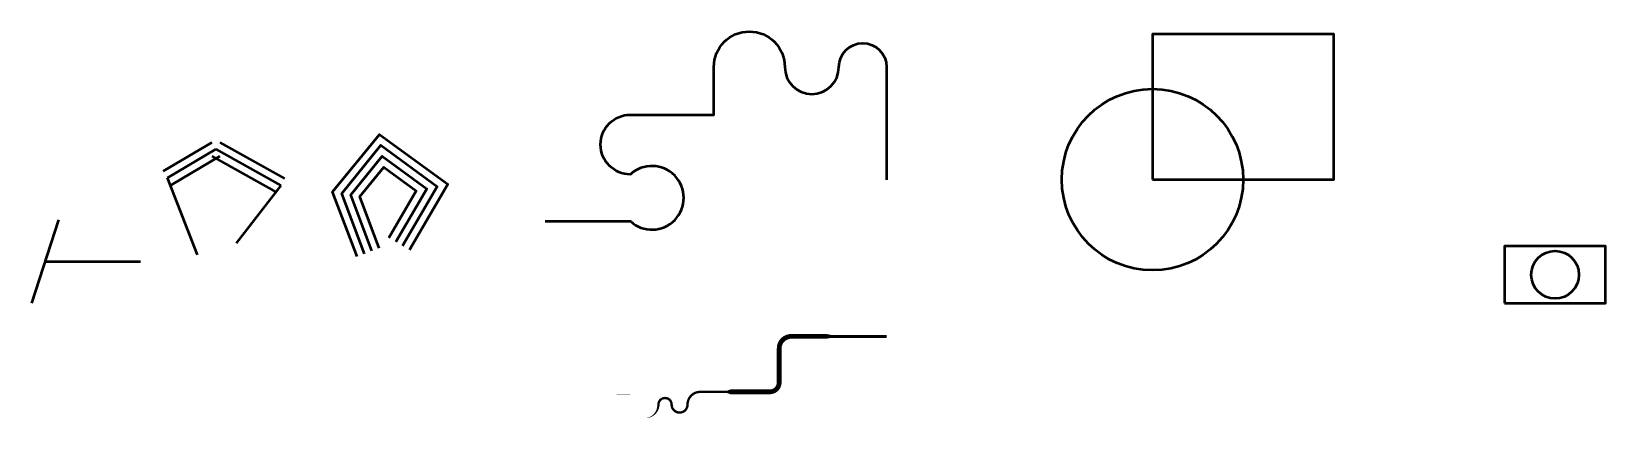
# Model space of a CAD drawing. Header units: metres. Extents: x 21002 to 34578, y 13555 to 15357.
# Drawn here: x 21002 to 27604, y 13726 to 15357 of the extents above; entities that cross this region are included whole.
import ezdxf

# ---------------------------------------------------------------- set-up
doc = ezdxf.new("R2010")
doc.units = ezdxf.units.M
doc.header["$LTSCALE"] = 4
doc.layers.add('FORT', color=4, linetype='Continuous', lineweight=50)

msp = doc.modelspace()

# ---------------------------------------------------------------- linework, layer by layer
at = {"layer": 'FORT'}
for p, q in [((21555.047, 14771.98), (21758.199, 14892.123)), ((21572.003, 14743.311), (21775.154, 14863.453)), ((21775.154, 14863.453), (22047.404, 14711.549)), ((21791.383, 14892.54), (22063.633, 14740.635)), ((21588.958, 14714.641), (21792.109, 14834.784)), ((21758.925, 14834.367), (22031.175, 14682.462)), ((21697.763, 14421.548), (21572.003, 14743.311)), ((22047.404, 14711.549), (21860.837, 14469.882)), ((21115.346, 14568.268), (21002.034, 14218.182))]:
    msp.add_line(p, q, dxfattribs=at)
for points, format in [([(23156.912, 14561.525), (23513.912, 14561.525, 2.27315505), (23513.912, 14758.302, -1), (23513.912, 15008.302), (23863.912, 15008.302), (23863.912, 15208.302, -1), (24161.766, 15208.302, 1), (24388.374, 15208.302, -1), (24588.567, 15208.302), (24588.567, 14734.897)], "xyb"), ([(23462.417, 13736.344, 0, 0, 0), (23574.917, 13736.344, 0, 10, 0.41421356), (23631.474, 13792.901, 10, 10, -1), (23686.978, 13792.901, 10, 10, 1), (23753.579, 13792.901, 10, 10, -0.41421356), (23807.145, 13846.467, 10, 10, 0), (23919.445, 13846.467, 10, 20, 0), (23933.953, 13846.467, 20, 20, 0), (24098.299, 13846.467, 20, 20, 0.41421356), (24138.177, 13886.345, 20, 20, 0), (24138.177, 14028.466, 20, 20, -0.41421356), (24188.755, 14079.044, 20, 20, 0), (24336.179, 14079.044, 20, 12.5, 0), (24354.685, 14079.044, 12.5, 12.5, 0), (24588.567, 14079.044, 12.5, 12.5, 0)], "xyseb"), ([(23456.525, 13836.573, 1.25, 1.25, 0), (23494.025, 13836.573, 10, 0, 0), (23514.025, 13836.573, 0, 0, 0)], "xyseb")]:
    msp.add_lwpolyline(points, format=format, dxfattribs=at)
for points in [[(25703.876, 14736.237), (26464.231, 14736.237), (26464.231, 15346.493), (25703.876, 15346.493)], [(27180.911, 14218.442), (27603.911, 14218.442), (27603.911, 14456.762), (27180.911, 14456.762)]]:
    msp.add_lwpolyline(points, close=True, dxfattribs=at)
for points in [[(22367.392, 14413.934), (22265.263, 14684.596), (22461.802, 14925.549), (22747.892, 14716.574), (22587.63, 14442.043)], [(22398.555, 14425.693), (22303.198, 14678.407), (22467.654, 14880.027), (22703.973, 14707.407), (22558.865, 14458.836)], [(22429.718, 14437.452), (22341.134, 14672.219), (22473.506, 14834.504), (22660.054, 14698.241), (22530.1, 14475.628)], [(22460.882, 14449.211), (22379.069, 14666.03), (22479.358, 14788.982), (22616.134, 14689.074), (22501.334, 14492.42)], [(21058.69, 14393.225), (21458.69, 14393.225)]]:
    msp.add_lwpolyline(points, dxfattribs=at)
for centre, radius in [((25703.876, 14736.237), 380.177), ((27392.411, 14337.602), 100)]:
    msp.add_circle(centre, radius, dxfattribs=at)

doc.saveas('drawing.dxf')
